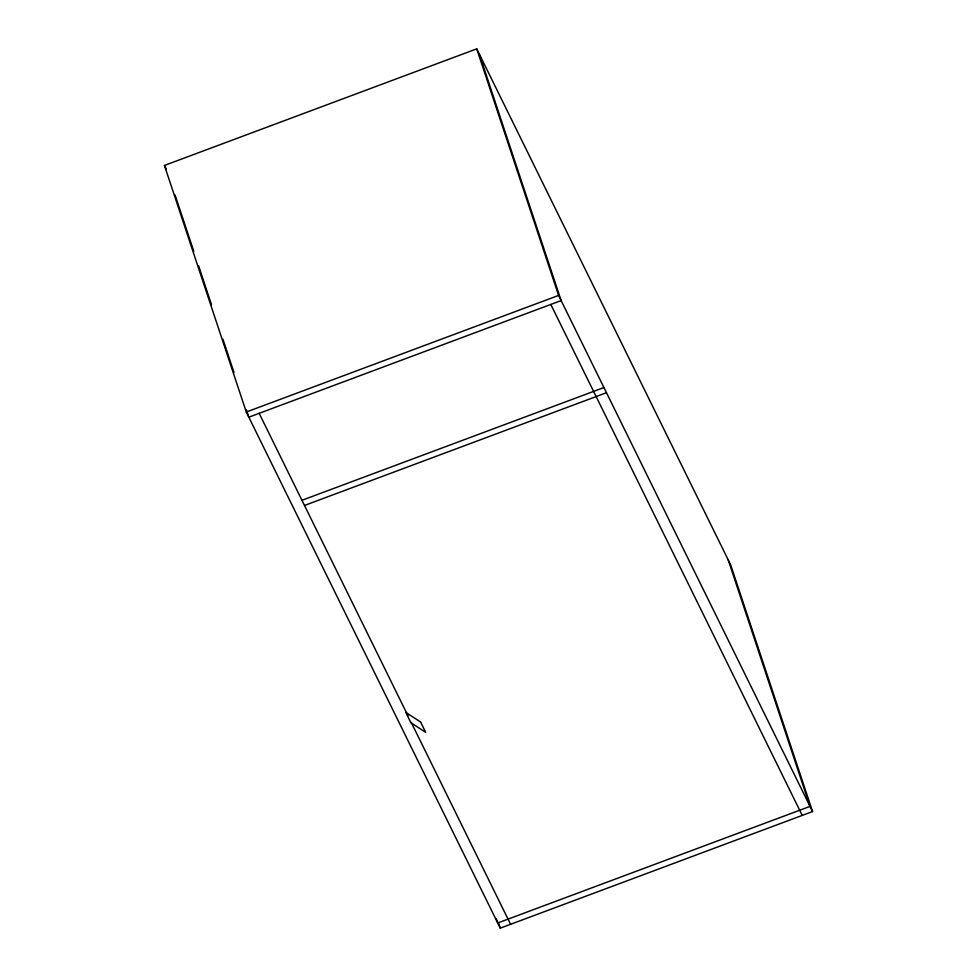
<?xml version="1.0" encoding="UTF-8"?>
<svg xmlns="http://www.w3.org/2000/svg" width="977" height="977" viewBox="0 0 977 977"><rect width="100%" height="100%" fill="white"/><g stroke="black" fill="none" stroke-linecap="round" stroke-linejoin="round"><path stroke-width="1.47" d="M164.441 165.455L476.739 48.85L730.711 564.975L812.559 811.545L500.261 928.15L246.289 412.025L164.441 165.455L166.346 169.326M246.289 412.025L558.6 295.42L812.559 811.545M301.954 500.297L603.92 387.551M304.494 505.463L606.461 392.717M550.808 304.445L802.227 815.404M259.161 413.332L407.946 715.714M411.305 722.54L510.58 924.291M728.17 559.809L810.018 806.391L497.72 922.984L496.279 918.661M479.28 54.016L561.128 300.586L248.83 417.191L246.436 409.986M476.739 48.85L558.6 295.42M498.343 922.386L500.261 928.15M175.115 195.131L193.788 251.37M198.575 265.781L211.496 304.714M222.988 339.324L233.991 372.493M420.598 722.003L405.809 712.404L410.89 722.724L425.679 732.323L420.598 722.003"/></g></svg>
